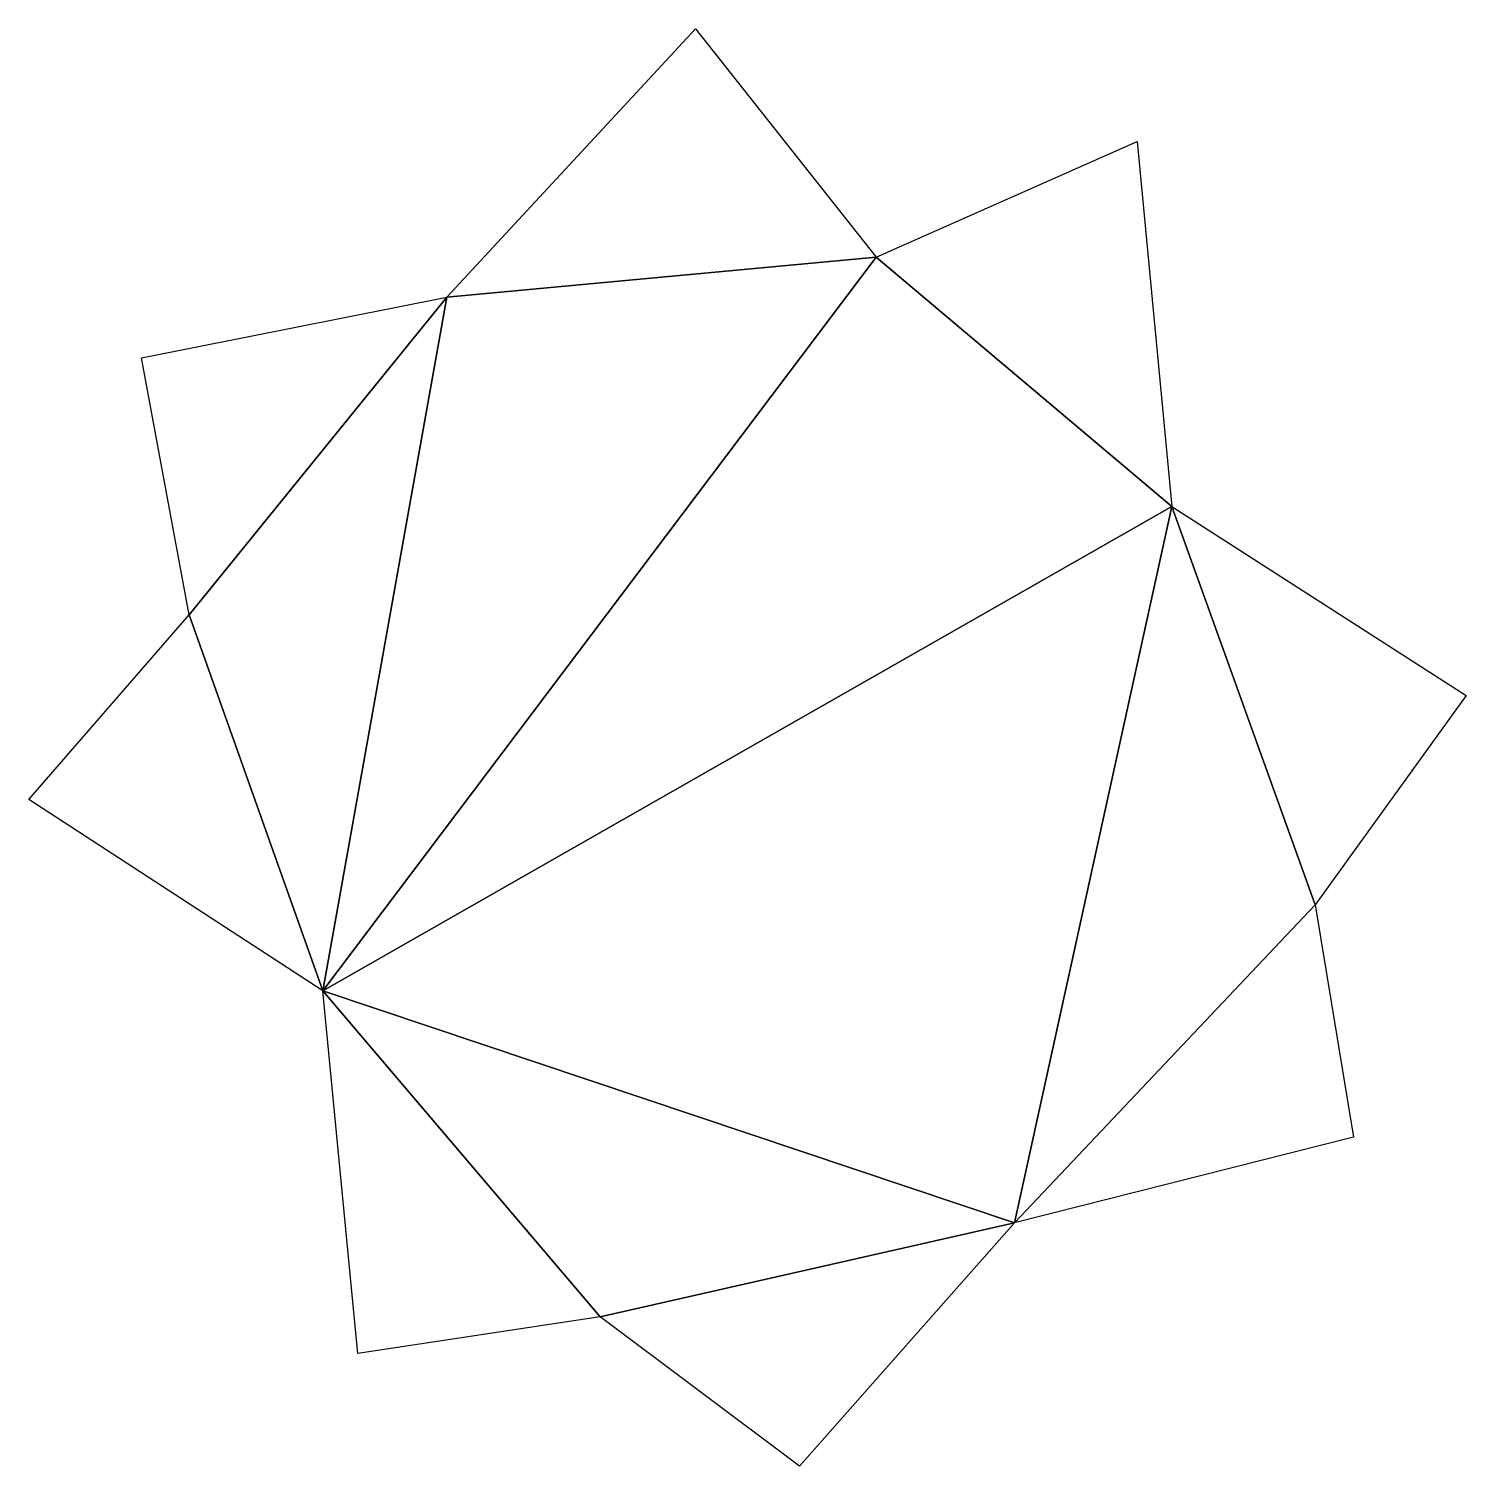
# Model space of a CAD drawing. Header units: inches. Extents: x 992 to 1308, y 992 to 1308.
import ezdxf

# ---------------------------------------------------------------- set-up
doc = ezdxf.new("R2010")
doc.units = ezdxf.units.IN
doc.header["$MEASUREMENT"] = 0
doc.layers.add('NONROUND', color=1, linetype='Continuous')

msp = doc.modelspace()

# ---------------------------------------------------------------- linework, layer by layer
at = {"layer": 'NONROUND', "color": 3, "true_color": 0x00ff00}
for points in [[(1084.05, 1248.79, 222.22), (1138.62, 1307.7, 300), (1178.23, 1257.6, 444.44), (1084.05, 1248.79, 222.22)], [(1178.23, 1257.6, 444.44), (1235.52, 1282.99, 300), (1243.08, 1202.91, 333.33), (1178.23, 1257.6, 444.44)], [(1056.8, 1096.58, 444.44), (1084.05, 1248.79, 222.22), (1178.23, 1257.6, 444.44), (1056.8, 1096.58, 444.44)], [(1056.8, 1096.58, 444.44), (1178.23, 1257.6, 444.44), (1243.08, 1202.91, 333.33), (1056.8, 1096.58, 444.44)], [(1017.01, 1235.52, 300), (1084.05, 1248.79, 222.22), (1027.51, 1179.1, 333.33), (1017.01, 1235.52, 300)], [(1027.51, 1179.1, 333.33), (1084.05, 1248.79, 222.22), (1056.8, 1096.58, 444.44), (1027.51, 1179.1, 333.33)], [(1056.8, 1096.58, 444.44), (1243.08, 1202.91, 333.33), (1208.61, 1045.67, 222.22), (1056.8, 1096.58, 444.44)], [(1208.61, 1045.67, 222.22), (1243.08, 1202.91, 333.33), (1274.56, 1115.46, 222.22), (1208.61, 1045.67, 222.22)], [(1243.08, 1202.91, 333.33), (1307.7, 1161.38, 300), (1274.56, 1115.46, 222.22), (1243.08, 1202.91, 333.33)], [(992.3, 1138.62, 300), (1027.51, 1179.1, 333.33), (1056.8, 1096.58, 444.44), (992.3, 1138.62, 300)], [(1208.61, 1045.67, 222.22), (1274.56, 1115.46, 222.22), (1282.99, 1064.48, 300), (1208.61, 1045.67, 222.22)], [(1056.8, 1096.58, 444.44), (1117.68, 1025.08, 333.33), (1064.48, 1017.01, 300), (1056.8, 1096.58, 444.44)], [(1056.8, 1096.58, 444.44), (1208.61, 1045.67, 222.22), (1117.68, 1025.08, 333.33), (1056.8, 1096.58, 444.44)], [(1117.68, 1025.08, 333.33), (1208.61, 1045.67, 222.22), (1161.38, 992.3, 300), (1117.68, 1025.08, 333.33)]]:
    msp.add_3dface(points, dxfattribs=at)

doc.saveas('drawing.dxf')
